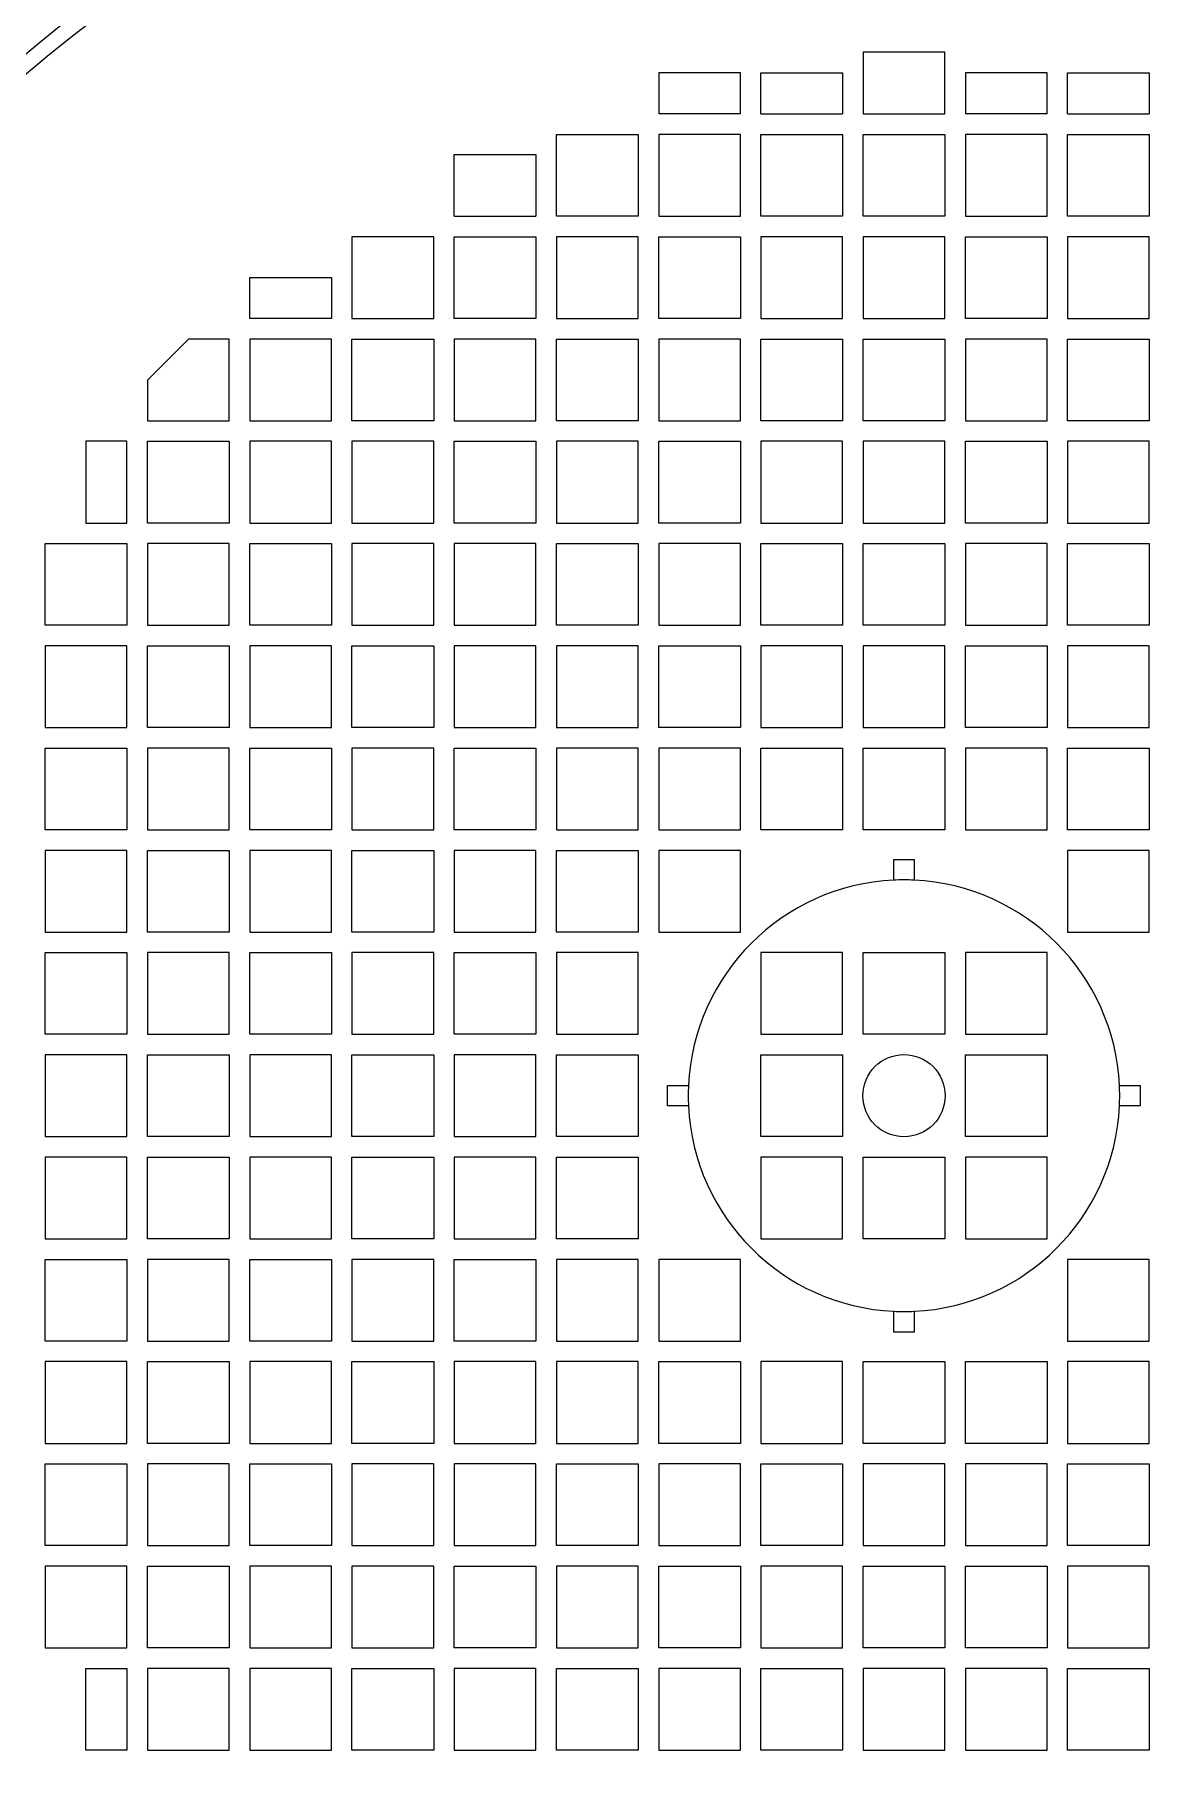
# Model space of a CAD drawing. Extents: x 220580 to 2027826, y -309201 to 71987.
# Drawn here: x 1051758.2 to 1051877.2, y -210070.8 to -209888.2 of the extents above; entities that cross this region are included whole.
import ezdxf

# ---------------------------------------------------------------- set-up
doc = ezdxf.new("R2010")
doc.units = 0
doc.layers.add('JVOG4900B6S8', color=7, linetype='Continuous')

# ---------------------------------------------------------------- blocks, each defined once
blk = doc.blocks.new('23423wer-M')
at = {"layer": 'JVOG4900B6S8', "color": 1, "linetype": 'Continuous'}
for p, q in [((1672007.54, 542277.12), (1672007.54, 542272.32)), ((1672013.9, 542277.12), (1672007.54, 542277.12)), ((1672013.9, 542272.32), (1672013.9, 542277.12)), ((1671997.98, 542275.52), (1671991.62, 542275.52)), ((1671991.62, 542275.52), (1671991.62, 542272.32)), ((1671997.98, 542272.32), (1671997.98, 542275.52)), ((1671999.58, 542272.32), (1671999.58, 542275.52)), ((1671999.58, 542275.52), (1672005.94, 542275.52)), ((1672005.94, 542275.52), (1672005.94, 542272.32)), ((1672021.86, 542275.52), (1672015.5, 542275.52)), ((1672015.5, 542275.52), (1672015.5, 542272.32)), ((1672021.86, 542272.32), (1672021.86, 542275.52)), ((1672023.46, 542275.52), (1672029.82, 542275.52)), ((1672023.46, 542272.32), (1672023.46, 542275.52)), ((1672029.82, 542275.52), (1672029.82, 542272.32)), ((1671997.98, 542272.32), (1671991.62, 542272.32)), ((1671999.58, 542272.32), (1672005.94, 542272.32)), ((1672007.54, 542272.32), (1672013.9, 542272.32)), ((1672021.86, 542272.32), (1672015.5, 542272.32)), ((1672023.46, 542272.32), (1672029.82, 542272.32)), ((1671983.66, 542270.72), (1671990.02, 542270.72)), ((1671983.66, 542264.36), (1671983.66, 542270.72)), ((1671990.02, 542270.72), (1671990.02, 542264.36)), ((1671997.98, 542270.72), (1671991.62, 542270.72)), ((1671991.62, 542270.72), (1671991.62, 542264.36)), ((1671997.98, 542264.36), (1671997.98, 542270.72)), ((1671999.58, 542264.36), (1671999.58, 542270.72)), ((1671999.58, 542270.72), (1672005.94, 542270.72)), ((1672005.94, 542270.72), (1672005.94, 542264.36)), ((1672007.54, 542264.36), (1672007.54, 542270.72)), ((1672007.54, 542270.72), (1672013.9, 542270.72)), ((1672013.9, 542270.72), (1672013.9, 542264.36)), ((1672021.86, 542270.72), (1672015.5, 542270.72)), ((1672015.5, 542270.72), (1672015.5, 542264.36)), ((1672021.86, 542264.36), (1672021.86, 542270.72)), ((1672023.46, 542270.72), (1672029.82, 542270.72)), ((1672023.46, 542264.36), (1672023.46, 542270.72)), ((1672029.82, 542270.72), (1672029.82, 542264.36)), ((1671975.7, 542264.36), (1671975.7, 542269.16)), ((1671975.7, 542269.16), (1671982.06, 542269.16)), ((1671982.06, 542269.16), (1671982.06, 542264.36)), ((1671975.7, 542264.36), (1671982.06, 542264.36)), ((1671990.02, 542264.36), (1671983.66, 542264.36)), ((1671991.62, 542264.36), (1671997.98, 542264.36)), ((1672005.94, 542264.36), (1671999.58, 542264.36)), ((1672013.9, 542264.36), (1672007.54, 542264.36)), ((1672015.5, 542264.36), (1672021.86, 542264.36)), ((1672029.82, 542264.36), (1672023.46, 542264.36)), ((1671967.74, 542262.76), (1671967.74, 542256.4)), ((1671974.1, 542262.76), (1671967.74, 542262.76)), ((1671974.1, 542256.4), (1671974.1, 542262.76)), ((1671975.7, 542256.4), (1671975.7, 542262.76)), ((1671975.7, 542262.76), (1671982.06, 542262.76)), ((1671982.06, 542262.76), (1671982.06, 542256.4)), ((1671990.02, 542262.76), (1671983.66, 542262.76)), ((1671983.66, 542262.76), (1671983.66, 542256.4)), ((1671990.02, 542256.4), (1671990.02, 542262.76)), ((1671991.62, 542262.76), (1671997.98, 542262.76)), ((1671991.62, 542256.4), (1671991.62, 542262.76)), ((1671997.98, 542262.76), (1671997.98, 542256.4)), ((1671999.58, 542262.76), (1671999.58, 542256.4)), ((1672005.94, 542262.76), (1671999.58, 542262.76)), ((1672005.94, 542256.4), (1672005.94, 542262.76)), ((1672013.9, 542262.76), (1672007.54, 542262.76)), ((1672007.54, 542262.76), (1672007.54, 542256.4)), ((1672013.9, 542256.4), (1672013.9, 542262.76)), ((1672015.5, 542262.76), (1672021.86, 542262.76)), ((1672015.5, 542256.4), (1672015.5, 542262.76)), ((1672021.86, 542262.76), (1672021.86, 542256.4)), ((1672029.82, 542262.76), (1672023.46, 542262.76)), ((1672023.46, 542262.76), (1672023.46, 542256.4)), ((1672029.82, 542256.4), (1672029.82, 542262.76)), ((1671959.78, 542259.6), (1671966.14, 542259.6)), ((1671959.78, 542256.4), (1671959.78, 542259.6)), ((1671966.14, 542259.6), (1671966.14, 542256.4)), ((1671966.14, 542256.4), (1671959.78, 542256.4)), ((1671967.74, 542256.4), (1671974.1, 542256.4)), ((1671982.06, 542256.4), (1671975.7, 542256.4)), ((1671983.66, 542256.4), (1671990.02, 542256.4)), ((1671997.98, 542256.4), (1671991.62, 542256.4)), ((1671999.58, 542256.4), (1672005.94, 542256.4)), ((1672007.54, 542256.4), (1672013.9, 542256.4)), ((1672021.86, 542256.4), (1672015.5, 542256.4)), ((1672023.46, 542256.4), (1672029.82, 542256.4)), ((1671955.02, 542254.8), (1671951.82, 542251.6)), ((1671958.18, 542254.8), (1671955.02, 542254.8)), ((1671958.18, 542248.44), (1671958.18, 542254.8)), ((1671959.78, 542254.8), (1671959.78, 542248.44)), ((1671966.14, 542254.8), (1671959.78, 542254.8)), ((1671966.14, 542248.44), (1671966.14, 542254.8)), ((1671967.74, 542254.8), (1671974.1, 542254.8)), ((1671967.74, 542248.44), (1671967.74, 542254.8)), ((1671974.1, 542254.8), (1671974.1, 542248.44)), ((1671982.06, 542254.8), (1671975.7, 542254.8)), ((1671975.7, 542254.8), (1671975.7, 542248.44)), ((1671982.06, 542248.44), (1671982.06, 542254.8)), ((1671983.66, 542254.8), (1671990.02, 542254.8)), ((1671983.66, 542248.44), (1671983.66, 542254.8)), ((1671990.02, 542254.8), (1671990.02, 542248.44)), ((1671991.62, 542254.8), (1671991.62, 542248.44)), ((1671997.98, 542254.8), (1671991.62, 542254.8)), ((1671997.98, 542248.44), (1671997.98, 542254.8)), ((1671999.58, 542254.8), (1672005.94, 542254.8)), ((1671999.58, 542248.44), (1671999.58, 542254.8)), ((1672005.94, 542254.8), (1672005.94, 542248.44)), ((1672007.54, 542254.8), (1672013.9, 542254.8)), ((1672007.54, 542248.44), (1672007.54, 542254.8)), ((1672013.9, 542254.8), (1672013.9, 542248.44)), ((1672021.86, 542254.8), (1672015.5, 542254.8)), ((1672015.5, 542254.8), (1672015.5, 542248.44)), ((1672021.86, 542248.44), (1672021.86, 542254.8)), ((1672023.46, 542248.44), (1672023.46, 542254.8)), ((1672023.46, 542254.8), (1672029.82, 542254.8)), ((1672029.82, 542254.8), (1672029.82, 542248.44)), ((1671951.82, 542251.6), (1671951.82, 542248.44)), ((1671951.82, 542248.44), (1671958.18, 542248.44)), ((1671959.78, 542248.44), (1671966.14, 542248.44)), ((1671974.1, 542248.44), (1671967.74, 542248.44)), ((1671975.7, 542248.44), (1671982.06, 542248.44)), ((1671990.02, 542248.44), (1671983.66, 542248.44)), ((1671991.62, 542248.44), (1671997.98, 542248.44)), ((1672005.94, 542248.44), (1671999.58, 542248.44)), ((1672013.9, 542248.44), (1672007.54, 542248.44)), ((1672015.5, 542248.44), (1672021.86, 542248.44)), ((1672029.82, 542248.44), (1672023.46, 542248.44)), ((1671950.22, 542246.84), (1671947.02, 542246.84)), ((1671947.02, 542246.84), (1671947.02, 542240.48)), ((1671950.22, 542240.48), (1671950.22, 542246.84)), ((1671951.82, 542246.84), (1671958.18, 542246.84)), ((1671951.82, 542240.48), (1671951.82, 542246.84)), ((1671958.18, 542246.84), (1671958.18, 542240.48)), ((1671966.14, 542246.84), (1671959.78, 542246.84)), ((1671959.78, 542246.84), (1671959.78, 542240.48)), ((1671966.14, 542240.48), (1671966.14, 542246.84)), ((1671974.1, 542246.84), (1671967.74, 542246.84)), ((1671967.74, 542246.84), (1671967.74, 542240.48)), ((1671974.1, 542240.48), (1671974.1, 542246.84)), ((1671975.7, 542246.84), (1671982.06, 542246.84)), ((1671975.7, 542240.48), (1671975.7, 542246.84)), ((1671982.06, 542246.84), (1671982.06, 542240.48)), ((1671990.02, 542246.84), (1671983.66, 542246.84)), ((1671983.66, 542246.84), (1671983.66, 542240.48)), ((1671990.02, 542240.48), (1671990.02, 542246.84)), ((1671991.62, 542240.48), (1671991.62, 542246.84)), ((1671991.62, 542246.84), (1671997.98, 542246.84)), ((1671997.98, 542246.84), (1671997.98, 542240.48)), ((1671999.58, 542246.84), (1671999.58, 542240.48)), ((1672005.94, 542246.84), (1671999.58, 542246.84)), ((1672005.94, 542240.48), (1672005.94, 542246.84)), ((1672013.9, 542246.84), (1672007.54, 542246.84)), ((1672007.54, 542246.84), (1672007.54, 542240.48)), ((1672013.9, 542240.48), (1672013.9, 542246.84)), ((1672015.5, 542246.84), (1672021.86, 542246.84)), ((1672015.5, 542240.48), (1672015.5, 542246.84)), ((1672021.86, 542246.84), (1672021.86, 542240.48)), ((1672029.82, 542246.84), (1672023.46, 542246.84)), ((1672023.46, 542246.84), (1672023.46, 542240.48)), ((1672029.82, 542240.48), (1672029.82, 542246.84)), ((1671947.02, 542240.48), (1671950.22, 542240.48)), ((1671958.18, 542240.48), (1671951.82, 542240.48)), ((1671959.78, 542240.48), (1671966.14, 542240.48)), ((1671967.74, 542240.48), (1671974.1, 542240.48)), ((1671982.06, 542240.48), (1671975.7, 542240.48)), ((1671983.66, 542240.48), (1671990.02, 542240.48)), ((1671997.98, 542240.48), (1671991.62, 542240.48)), ((1671999.58, 542240.48), (1672005.94, 542240.48)), ((1672007.54, 542240.48), (1672013.9, 542240.48)), ((1672021.86, 542240.48), (1672015.5, 542240.48)), ((1672023.46, 542240.48), (1672029.82, 542240.48)), ((1671943.86, 542232.52), (1671943.86, 542238.88)), ((1671943.86, 542238.88), (1671950.22, 542238.88)), ((1671950.22, 542238.88), (1671950.22, 542232.52)), ((1671958.18, 542238.88), (1671951.82, 542238.88)), ((1671951.82, 542238.88), (1671951.82, 542232.52)), ((1671958.18, 542232.52), (1671958.18, 542238.88)), ((1671959.78, 542238.88), (1671966.14, 542238.88)), ((1671959.78, 542232.52), (1671959.78, 542238.88)), ((1671966.14, 542238.88), (1671966.14, 542232.52)), ((1671967.74, 542238.88), (1671967.74, 542232.52)), ((1671974.1, 542238.88), (1671967.74, 542238.88)), ((1671974.1, 542232.52), (1671974.1, 542238.88)), ((1671982.06, 542238.88), (1671975.7, 542238.88)), ((1671975.7, 542238.88), (1671975.7, 542232.52)), ((1671982.06, 542232.52), (1671982.06, 542238.88)), ((1671983.66, 542238.88), (1671990.02, 542238.88)), ((1671983.66, 542232.52), (1671983.66, 542238.88)), ((1671990.02, 542238.88), (1671990.02, 542232.52)), ((1671997.98, 542238.88), (1671991.62, 542238.88)), ((1671991.62, 542238.88), (1671991.62, 542232.52)), ((1671997.98, 542232.52), (1671997.98, 542238.88)), ((1671999.58, 542238.88), (1672005.94, 542238.88)), ((1671999.58, 542232.52), (1671999.58, 542238.88)), ((1672005.94, 542238.88), (1672005.94, 542232.52)), ((1672007.54, 542232.52), (1672007.54, 542238.88)), ((1672007.54, 542238.88), (1672013.9, 542238.88)), ((1672013.9, 542238.88), (1672013.9, 542232.52)), ((1672015.5, 542238.88), (1672015.5, 542232.52)), ((1672021.86, 542238.88), (1672015.5, 542238.88)), ((1672021.86, 542232.52), (1672021.86, 542238.88)), ((1672023.46, 542238.88), (1672029.82, 542238.88)), ((1672023.46, 542232.52), (1672023.46, 542238.88)), ((1672029.82, 542238.88), (1672029.82, 542232.52)), ((1671950.22, 542232.52), (1671943.86, 542232.52)), ((1671951.82, 542232.52), (1671958.18, 542232.52)), ((1671966.14, 542232.52), (1671959.78, 542232.52)), ((1671967.74, 542232.52), (1671974.1, 542232.52)), ((1671975.7, 542232.52), (1671982.06, 542232.52)), ((1671990.02, 542232.52), (1671983.66, 542232.52)), ((1671991.62, 542232.52), (1671997.98, 542232.52)), ((1672005.94, 542232.52), (1671999.58, 542232.52)), ((1672013.9, 542232.52), (1672007.54, 542232.52)), ((1672015.5, 542232.52), (1672021.86, 542232.52)), ((1672029.82, 542232.52), (1672023.46, 542232.52)), ((1671950.22, 542230.92), (1671943.86, 542230.92)), ((1671943.86, 542230.92), (1671943.86, 542224.56)), ((1671950.22, 542224.56), (1671950.22, 542230.92)), ((1671951.82, 542230.92), (1671958.18, 542230.92)), ((1671951.82, 542224.56), (1671951.82, 542230.92)), ((1671958.18, 542230.92), (1671958.18, 542224.56)), ((1671959.78, 542230.92), (1671959.78, 542224.56)), ((1671966.14, 542230.92), (1671959.78, 542230.92)), ((1671966.14, 542224.56), (1671966.14, 542230.92)), ((1671967.74, 542230.92), (1671974.1, 542230.92)), ((1671967.74, 542224.56), (1671967.74, 542230.92)), ((1671974.1, 542230.92), (1671974.1, 542224.56)), ((1671975.7, 542230.92), (1671975.7, 542224.56)), ((1671982.06, 542230.92), (1671975.7, 542230.92)), ((1671982.06, 542224.56), (1671982.06, 542230.92)), ((1671990.02, 542230.92), (1671983.66, 542230.92)), ((1671983.66, 542230.92), (1671983.66, 542224.56)), ((1671990.02, 542224.56), (1671990.02, 542230.92)), ((1671991.62, 542230.92), (1671997.98, 542230.92)), ((1671991.62, 542224.56), (1671991.62, 542230.92)), ((1671997.98, 542230.92), (1671997.98, 542224.56)), ((1672005.94, 542230.92), (1671999.58, 542230.92)), ((1671999.58, 542230.92), (1671999.58, 542224.56)), ((1672005.94, 542224.56), (1672005.94, 542230.92)), ((1672013.9, 542230.92), (1672007.54, 542230.92)), ((1672007.54, 542230.92), (1672007.54, 542224.56)), ((1672013.9, 542224.56), (1672013.9, 542230.92)), ((1672015.5, 542230.92), (1672021.86, 542230.92)), ((1672015.5, 542224.56), (1672015.5, 542230.92)), ((1672021.86, 542230.92), (1672021.86, 542224.56)), ((1672023.46, 542230.92), (1672023.46, 542224.56)), ((1672029.82, 542230.92), (1672023.46, 542230.92)), ((1672029.82, 542224.56), (1672029.82, 542230.92)), ((1671943.86, 542224.56), (1671950.22, 542224.56)), ((1671958.18, 542224.56), (1671951.82, 542224.56)), ((1671959.78, 542224.56), (1671966.14, 542224.56)), ((1671974.1, 542224.56), (1671967.74, 542224.56)), ((1671975.7, 542224.56), (1671982.06, 542224.56)), ((1671983.66, 542224.56), (1671990.02, 542224.56)), ((1671997.98, 542224.56), (1671991.62, 542224.56)), ((1671999.58, 542224.56), (1672005.94, 542224.56)), ((1672007.54, 542224.56), (1672013.9, 542224.56)), ((1672021.86, 542224.56), (1672015.5, 542224.56)), ((1672023.46, 542224.56), (1672029.82, 542224.56)), ((1671943.86, 542222.96), (1671950.22, 542222.96)), ((1671943.86, 542216.6), (1671943.86, 542222.96)), ((1671950.22, 542222.96), (1671950.22, 542216.6)), ((1671951.82, 542222.96), (1671951.82, 542216.6)), ((1671958.18, 542222.96), (1671951.82, 542222.96)), ((1671958.18, 542216.6), (1671958.18, 542222.96)), ((1671959.78, 542216.6), (1671959.78, 542222.96)), ((1671959.78, 542222.96), (1671966.14, 542222.96)), ((1671966.14, 542222.96), (1671966.14, 542216.6)), ((1671967.74, 542222.96), (1671967.74, 542216.6)), ((1671974.1, 542222.96), (1671967.74, 542222.96)), ((1671974.1, 542216.6), (1671974.1, 542222.96)), ((1671975.7, 542222.96), (1671982.06, 542222.96)), ((1671975.7, 542216.6), (1671975.7, 542222.96)), ((1671982.06, 542222.96), (1671982.06, 542216.6)), ((1671990.02, 542222.96), (1671983.66, 542222.96)), ((1671983.66, 542222.96), (1671983.66, 542216.6)), ((1671990.02, 542216.6), (1671990.02, 542222.96)), ((1671991.62, 542222.96), (1671991.62, 542216.6)), ((1671997.98, 542222.96), (1671991.62, 542222.96)), ((1671997.98, 542216.6), (1671997.98, 542222.96)), ((1671999.58, 542222.96), (1672005.94, 542222.96)), ((1671999.58, 542216.6), (1671999.58, 542222.96)), ((1672005.94, 542222.96), (1672005.94, 542216.6)), ((1672007.54, 542222.96), (1672013.9, 542222.96)), ((1672007.54, 542216.6), (1672007.54, 542222.96)), ((1672013.9, 542222.96), (1672013.9, 542216.6)), ((1672021.86, 542222.96), (1672015.5, 542222.96)), ((1672015.5, 542222.96), (1672015.5, 542216.6)), ((1672021.86, 542216.6), (1672021.86, 542222.96)), ((1672023.46, 542222.96), (1672029.82, 542222.96)), ((1672023.46, 542216.6), (1672023.46, 542222.96)), ((1672029.82, 542222.96), (1672029.82, 542216.6)), ((1671950.22, 542216.6), (1671943.86, 542216.6)), ((1671951.82, 542216.6), (1671958.18, 542216.6)), ((1671966.14, 542216.6), (1671959.78, 542216.6)), ((1671967.74, 542216.6), (1671974.1, 542216.6)), ((1671982.06, 542216.6), (1671975.7, 542216.6)), ((1671983.66, 542216.6), (1671990.02, 542216.6)), ((1671991.62, 542216.6), (1671997.98, 542216.6)), ((1672005.94, 542216.6), (1671999.58, 542216.6)), ((1672013.9, 542216.6), (1672007.54, 542216.6)), ((1672015.5, 542216.6), (1672021.86, 542216.6)), ((1672029.82, 542216.6), (1672023.46, 542216.6)), ((1671950.22, 542215), (1671943.86, 542215)), ((1671943.86, 542215), (1671943.86, 542208.64)), ((1671950.22, 542208.64), (1671950.22, 542215)), ((1671951.82, 542215), (1671958.18, 542215)), ((1671951.82, 542208.64), (1671951.82, 542215)), ((1671958.18, 542215), (1671958.18, 542208.64)), ((1671966.14, 542215), (1671959.78, 542215)), ((1671959.78, 542215), (1671959.78, 542208.64)), ((1671966.14, 542208.64), (1671966.14, 542215)), ((1671967.74, 542215), (1671974.1, 542215)), ((1671967.74, 542208.64), (1671967.74, 542215)), ((1671974.1, 542215), (1671974.1, 542208.64)), ((1671982.06, 542215), (1671975.7, 542215)), ((1671975.7, 542215), (1671975.7, 542208.64)), ((1671982.06, 542208.64), (1671982.06, 542215)), ((1671983.66, 542215), (1671990.02, 542215)), ((1671983.66, 542208.64), (1671983.66, 542215)), ((1671990.02, 542215), (1671990.02, 542208.64)), ((1671997.98, 542215), (1671991.62, 542215)), ((1671991.62, 542215), (1671991.62, 542208.64)), ((1671997.98, 542208.64), (1671997.98, 542215)), ((1672009.92, 542214.3), (1672011.52, 542214.3)), ((1672009.92, 542212.68), (1672009.92, 542214.3)), ((1672011.52, 542214.3), (1672011.52, 542212.68)), ((1672023.46, 542215), (1672023.46, 542208.64)), ((1672029.82, 542215), (1672023.46, 542215)), ((1672029.82, 542208.64), (1672029.82, 542215)), ((1671943.86, 542208.64), (1671950.22, 542208.64)), ((1671958.18, 542208.64), (1671951.82, 542208.64)), ((1671959.78, 542208.64), (1671966.14, 542208.64)), ((1671974.1, 542208.64), (1671967.74, 542208.64)), ((1671975.7, 542208.64), (1671982.06, 542208.64)), ((1671990.02, 542208.64), (1671983.66, 542208.64)), ((1671991.62, 542208.64), (1671997.98, 542208.64)), ((1672023.46, 542208.64), (1672029.82, 542208.64)), ((1671943.86, 542200.68), (1671943.86, 542207.04)), ((1671943.86, 542207.04), (1671950.22, 542207.04)), ((1671950.22, 542207.04), (1671950.22, 542200.68)), ((1671958.18, 542207.04), (1671951.82, 542207.04)), ((1671951.82, 542207.04), (1671951.82, 542200.68)), ((1671958.18, 542200.68), (1671958.18, 542207.04)), ((1671959.78, 542200.68), (1671959.78, 542207.04)), ((1671959.78, 542207.04), (1671966.14, 542207.04)), ((1671966.14, 542207.04), (1671966.14, 542200.68)), ((1671974.1, 542207.04), (1671967.74, 542207.04)), ((1671967.74, 542207.04), (1671967.74, 542200.68)), ((1671974.1, 542200.68), (1671974.1, 542207.04)), ((1671975.7, 542200.68), (1671975.7, 542207.04)), ((1671975.7, 542207.04), (1671982.06, 542207.04)), ((1671982.06, 542207.04), (1671982.06, 542200.68)), ((1671990.02, 542207.04), (1671983.66, 542207.04)), ((1671983.66, 542207.04), (1671983.66, 542200.68)), ((1671990.02, 542200.68), (1671990.02, 542207.04)), ((1671999.58, 542207.04), (1671999.58, 542200.68)), ((1672005.94, 542207.04), (1671999.58, 542207.04)), ((1672005.94, 542200.68), (1672005.94, 542207.04)), ((1672007.54, 542200.68), (1672007.54, 542207.04)), ((1672007.54, 542207.04), (1672013.9, 542207.04)), ((1672013.9, 542207.04), (1672013.9, 542200.68)), ((1672021.86, 542207.04), (1672015.5, 542207.04)), ((1672015.5, 542207.04), (1672015.5, 542200.68)), ((1672021.86, 542200.68), (1672021.86, 542207.04)), ((1671950.22, 542200.68), (1671943.86, 542200.68)), ((1671951.82, 542200.68), (1671958.18, 542200.68)), ((1671966.14, 542200.68), (1671959.78, 542200.68)), ((1671967.74, 542200.68), (1671974.1, 542200.68)), ((1671982.06, 542200.68), (1671975.7, 542200.68)), ((1671983.66, 542200.68), (1671990.02, 542200.68)), ((1671999.58, 542200.68), (1672005.94, 542200.68)), ((1672013.9, 542200.68), (1672007.54, 542200.68)), ((1672015.5, 542200.68), (1672021.86, 542200.68)), ((1671950.22, 542199.08), (1671943.86, 542199.08)), ((1671943.86, 542199.08), (1671943.86, 542192.72)), ((1671950.22, 542192.72), (1671950.22, 542199.08)), ((1671951.82, 542199.08), (1671958.18, 542199.08)), ((1671951.82, 542192.72), (1671951.82, 542199.08)), ((1671958.18, 542199.08), (1671958.18, 542192.72)), ((1671966.14, 542199.08), (1671959.78, 542199.08)), ((1671959.78, 542199.08), (1671959.78, 542192.72)), ((1671966.14, 542192.72), (1671966.14, 542199.08)), ((1671967.74, 542199.08), (1671974.1, 542199.08)), ((1671967.74, 542192.72), (1671967.74, 542199.08)), ((1671974.1, 542199.08), (1671974.1, 542192.72)), ((1671982.06, 542199.08), (1671975.7, 542199.08)), ((1671975.7, 542199.08), (1671975.7, 542192.72)), ((1671982.06, 542192.72), (1671982.06, 542199.08)), ((1671983.66, 542192.72), (1671983.66, 542199.08)), ((1671983.66, 542199.08), (1671990.02, 542199.08)), ((1671990.02, 542199.08), (1671990.02, 542192.72)), ((1671999.58, 542199.08), (1672005.94, 542199.08)), ((1671999.58, 542192.72), (1671999.58, 542199.08)), ((1672005.94, 542199.08), (1672005.94, 542192.72)), ((1672015.5, 542199.08), (1672021.86, 542199.08)), ((1672015.5, 542192.72), (1672015.5, 542199.08)), ((1672021.86, 542199.08), (1672021.86, 542192.72)), ((1671992.32, 542196.7), (1671993.94, 542196.7)), ((1671992.32, 542195.1), (1671992.32, 542196.7)), ((1672027.5, 542196.7), (1672029.12, 542196.7)), ((1672029.12, 542196.7), (1672029.12, 542195.1)), ((1671993.94, 542195.1), (1671992.32, 542195.1)), ((1672029.12, 542195.1), (1672027.5, 542195.1)), ((1671943.86, 542192.72), (1671950.22, 542192.72)), ((1671958.18, 542192.72), (1671951.82, 542192.72)), ((1671959.78, 542192.72), (1671966.14, 542192.72)), ((1671974.1, 542192.72), (1671967.74, 542192.72)), ((1671975.7, 542192.72), (1671982.06, 542192.72)), ((1671990.02, 542192.72), (1671983.66, 542192.72)), ((1672005.94, 542192.72), (1671999.58, 542192.72)), ((1672021.86, 542192.72), (1672015.5, 542192.72)), ((1671950.22, 542191.12), (1671943.86, 542191.12)), ((1671943.86, 542191.12), (1671943.86, 542184.76)), ((1671950.22, 542184.76), (1671950.22, 542191.12)), ((1671951.82, 542191.12), (1671958.18, 542191.12)), ((1671951.82, 542184.76), (1671951.82, 542191.12)), ((1671958.18, 542191.12), (1671958.18, 542184.76)), ((1671966.14, 542191.12), (1671959.78, 542191.12)), ((1671959.78, 542191.12), (1671959.78, 542184.76)), ((1671966.14, 542184.76), (1671966.14, 542191.12)), ((1671967.74, 542191.12), (1671974.1, 542191.12)), ((1671967.74, 542184.76), (1671967.74, 542191.12)), ((1671974.1, 542191.12), (1671974.1, 542184.76)), ((1671982.06, 542191.12), (1671975.7, 542191.12)), ((1671975.7, 542191.12), (1671975.7, 542184.76)), ((1671982.06, 542184.76), (1671982.06, 542191.12)), ((1671983.66, 542184.76), (1671983.66, 542191.12)), ((1671983.66, 542191.12), (1671990.02, 542191.12)), ((1671990.02, 542191.12), (1671990.02, 542184.76)), ((1672005.94, 542191.12), (1671999.58, 542191.12)), ((1671999.58, 542191.12), (1671999.58, 542184.76)), ((1672005.94, 542184.76), (1672005.94, 542191.12)), ((1672007.54, 542191.12), (1672013.9, 542191.12)), ((1672007.54, 542184.76), (1672007.54, 542191.12)), ((1672013.9, 542191.12), (1672013.9, 542184.76)), ((1672021.86, 542191.12), (1672015.5, 542191.12)), ((1672015.5, 542191.12), (1672015.5, 542184.76)), ((1672021.86, 542184.76), (1672021.86, 542191.12)), ((1671943.86, 542184.76), (1671950.22, 542184.76)), ((1671958.18, 542184.76), (1671951.82, 542184.76)), ((1671959.78, 542184.76), (1671966.14, 542184.76)), ((1671974.1, 542184.76), (1671967.74, 542184.76)), ((1671975.7, 542184.76), (1671982.06, 542184.76)), ((1671990.02, 542184.76), (1671983.66, 542184.76)), ((1671999.58, 542184.76), (1672005.94, 542184.76)), ((1672013.9, 542184.76), (1672007.54, 542184.76)), ((1672015.5, 542184.76), (1672021.86, 542184.76)), ((1671943.86, 542176.8), (1671943.86, 542183.16)), ((1671943.86, 542183.16), (1671950.22, 542183.16)), ((1671950.22, 542183.16), (1671950.22, 542176.8)), ((1671958.18, 542183.16), (1671951.82, 542183.16)), ((1671951.82, 542183.16), (1671951.82, 542176.8)), ((1671958.18, 542176.8), (1671958.18, 542183.16)), ((1671959.78, 542183.16), (1671966.14, 542183.16)), ((1671959.78, 542176.8), (1671959.78, 542183.16)), ((1671966.14, 542183.16), (1671966.14, 542176.8)), ((1671967.74, 542183.16), (1671967.74, 542176.8)), ((1671974.1, 542183.16), (1671967.74, 542183.16)), ((1671974.1, 542176.8), (1671974.1, 542183.16)), ((1671975.7, 542183.16), (1671982.06, 542183.16)), ((1671975.7, 542176.8), (1671975.7, 542183.16)), ((1671982.06, 542183.16), (1671982.06, 542176.8)), ((1671990.02, 542183.16), (1671983.66, 542183.16)), ((1671983.66, 542183.16), (1671983.66, 542176.8)), ((1671990.02, 542176.8), (1671990.02, 542183.16)), ((1671997.98, 542183.16), (1671991.62, 542183.16)), ((1671991.62, 542183.16), (1671991.62, 542176.8)), ((1671997.98, 542176.8), (1671997.98, 542183.16)), ((1672029.82, 542183.16), (1672023.46, 542183.16)), ((1672023.46, 542183.16), (1672023.46, 542176.8)), ((1672029.82, 542176.8), (1672029.82, 542183.16)), ((1672009.92, 542177.5), (1672009.92, 542179.12)), ((1672011.52, 542179.12), (1672011.52, 542177.5)), ((1672011.52, 542177.5), (1672009.92, 542177.5)), ((1671950.22, 542176.8), (1671943.86, 542176.8)), ((1671951.82, 542176.8), (1671958.18, 542176.8)), ((1671966.14, 542176.8), (1671959.78, 542176.8)), ((1671967.74, 542176.8), (1671974.1, 542176.8)), ((1671982.06, 542176.8), (1671975.7, 542176.8)), ((1671983.66, 542176.8), (1671990.02, 542176.8)), ((1671991.62, 542176.8), (1671997.98, 542176.8)), ((1672023.46, 542176.8), (1672029.82, 542176.8)), ((1671950.22, 542175.2), (1671943.86, 542175.2)), ((1671943.86, 542175.2), (1671943.86, 542168.84)), ((1671950.22, 542168.84), (1671950.22, 542175.2)), ((1671951.82, 542175.2), (1671958.18, 542175.2)), ((1671951.82, 542168.84), (1671951.82, 542175.2)), ((1671958.18, 542175.2), (1671958.18, 542168.84)), ((1671966.14, 542175.2), (1671959.78, 542175.2)), ((1671959.78, 542175.2), (1671959.78, 542168.84)), ((1671966.14, 542168.84), (1671966.14, 542175.2)), ((1671967.74, 542175.2), (1671974.1, 542175.2)), ((1671967.74, 542168.84), (1671967.74, 542175.2)), ((1671974.1, 542175.2), (1671974.1, 542168.84)), ((1671982.06, 542175.2), (1671975.7, 542175.2)), ((1671975.7, 542175.2), (1671975.7, 542168.84)), ((1671982.06, 542168.84), (1671982.06, 542175.2)), ((1671983.66, 542175.2), (1671983.66, 542168.84)), ((1671990.02, 542175.2), (1671983.66, 542175.2)), ((1671990.02, 542168.84), (1671990.02, 542175.2)), ((1671991.62, 542175.2), (1671997.98, 542175.2)), ((1671991.62, 542168.84), (1671991.62, 542175.2)), ((1671997.98, 542175.2), (1671997.98, 542168.84)), ((1671999.58, 542175.2), (1671999.58, 542168.84)), ((1672005.94, 542175.2), (1671999.58, 542175.2)), ((1672005.94, 542168.84), (1672005.94, 542175.2)), ((1672007.54, 542175.2), (1672013.9, 542175.2)), ((1672007.54, 542168.84), (1672007.54, 542175.2)), ((1672013.9, 542175.2), (1672013.9, 542168.84)), ((1672015.5, 542175.2), (1672021.86, 542175.2)), ((1672015.5, 542168.84), (1672015.5, 542175.2)), ((1672021.86, 542175.2), (1672021.86, 542168.84)), ((1672029.82, 542175.2), (1672023.46, 542175.2)), ((1672023.46, 542175.2), (1672023.46, 542168.84)), ((1672029.82, 542168.84), (1672029.82, 542175.2)), ((1671943.86, 542168.84), (1671950.22, 542168.84)), ((1671958.18, 542168.84), (1671951.82, 542168.84)), ((1671959.78, 542168.84), (1671966.14, 542168.84)), ((1671974.1, 542168.84), (1671967.74, 542168.84)), ((1671975.7, 542168.84), (1671982.06, 542168.84)), ((1671983.66, 542168.84), (1671990.02, 542168.84)), ((1671997.98, 542168.84), (1671991.62, 542168.84)), ((1671999.58, 542168.84), (1672005.94, 542168.84)), ((1672013.9, 542168.84), (1672007.54, 542168.84)), ((1672021.86, 542168.84), (1672015.5, 542168.84)), ((1672023.46, 542168.84), (1672029.82, 542168.84)), ((1671943.86, 542167.24), (1671950.22, 542167.24)), ((1671943.86, 542160.88), (1671943.86, 542167.24)), ((1671950.22, 542167.24), (1671950.22, 542160.88)), ((1671958.18, 542167.24), (1671951.82, 542167.24)), ((1671951.82, 542167.24), (1671951.82, 542160.88)), ((1671958.18, 542160.88), (1671958.18, 542167.24)), ((1671959.78, 542167.24), (1671966.14, 542167.24)), ((1671959.78, 542160.88), (1671959.78, 542167.24)), ((1671966.14, 542167.24), (1671966.14, 542160.88)), ((1671967.74, 542167.24), (1671967.74, 542160.88)), ((1671974.1, 542167.24), (1671967.74, 542167.24)), ((1671974.1, 542160.88), (1671974.1, 542167.24)), ((1671982.06, 542167.24), (1671975.7, 542167.24)), ((1671975.7, 542167.24), (1671975.7, 542160.88)), ((1671982.06, 542160.88), (1671982.06, 542167.24)), ((1671983.66, 542167.24), (1671990.02, 542167.24)), ((1671983.66, 542160.88), (1671983.66, 542167.24)), ((1671990.02, 542167.24), (1671990.02, 542160.88)), ((1671997.98, 542167.24), (1671991.62, 542167.24)), ((1671991.62, 542167.24), (1671991.62, 542160.88)), ((1671997.98, 542160.88), (1671997.98, 542167.24)), ((1671999.58, 542167.24), (1672005.94, 542167.24)), ((1671999.58, 542160.88), (1671999.58, 542167.24)), ((1672005.94, 542167.24), (1672005.94, 542160.88)), ((1672007.54, 542167.24), (1672007.54, 542160.88)), ((1672013.9, 542167.24), (1672007.54, 542167.24)), ((1672013.9, 542160.88), (1672013.9, 542167.24)), ((1672021.86, 542167.24), (1672015.5, 542167.24)), ((1672015.5, 542167.24), (1672015.5, 542160.88)), ((1672021.86, 542160.88), (1672021.86, 542167.24)), ((1672023.46, 542167.24), (1672029.82, 542167.24)), ((1672023.46, 542160.88), (1672023.46, 542167.24)), ((1672029.82, 542167.24), (1672029.82, 542160.88)), ((1671950.22, 542160.88), (1671943.86, 542160.88)), ((1671951.82, 542160.88), (1671958.18, 542160.88)), ((1671966.14, 542160.88), (1671959.78, 542160.88)), ((1671967.74, 542160.88), (1671974.1, 542160.88)), ((1671975.7, 542160.88), (1671982.06, 542160.88)), ((1671990.02, 542160.88), (1671983.66, 542160.88)), ((1671991.62, 542160.88), (1671997.98, 542160.88)), ((1672005.94, 542160.88), (1671999.58, 542160.88)), ((1672007.54, 542160.88), (1672013.9, 542160.88)), ((1672015.5, 542160.88), (1672021.86, 542160.88)), ((1672029.82, 542160.88), (1672023.46, 542160.88)), ((1671950.22, 542159.28), (1671943.86, 542159.28)), ((1671943.86, 542159.28), (1671943.86, 542152.92)), ((1671950.22, 542152.92), (1671950.22, 542159.28)), ((1671951.82, 542152.92), (1671951.82, 542159.28)), ((1671951.82, 542159.28), (1671958.18, 542159.28)), ((1671958.18, 542159.28), (1671958.18, 542152.92)), ((1671966.14, 542159.28), (1671959.78, 542159.28)), ((1671959.78, 542159.28), (1671959.78, 542152.92)), ((1671966.14, 542152.92), (1671966.14, 542159.28)), ((1671974.1, 542159.28), (1671967.74, 542159.28)), ((1671967.74, 542159.28), (1671967.74, 542152.92)), ((1671974.1, 542152.92), (1671974.1, 542159.28)), ((1671975.7, 542159.28), (1671982.06, 542159.28)), ((1671975.7, 542152.92), (1671975.7, 542159.28)), ((1671982.06, 542159.28), (1671982.06, 542152.92)), ((1671990.02, 542159.28), (1671983.66, 542159.28)), ((1671983.66, 542159.28), (1671983.66, 542152.92)), ((1671990.02, 542152.92), (1671990.02, 542159.28)), ((1671991.62, 542159.28), (1671997.98, 542159.28)), ((1671991.62, 542152.92), (1671991.62, 542159.28)), ((1671997.98, 542159.28), (1671997.98, 542152.92)), ((1672005.94, 542159.28), (1671999.58, 542159.28)), ((1671999.58, 542159.28), (1671999.58, 542152.92)), ((1672005.94, 542152.92), (1672005.94, 542159.28)), ((1672007.54, 542159.28), (1672013.9, 542159.28)), ((1672007.54, 542152.92), (1672007.54, 542159.28)), ((1672013.9, 542159.28), (1672013.9, 542152.92)), ((1672015.5, 542159.28), (1672021.86, 542159.28)), ((1672015.5, 542152.92), (1672015.5, 542159.28)), ((1672021.86, 542159.28), (1672021.86, 542152.92)), ((1672029.82, 542159.28), (1672023.46, 542159.28)), ((1672023.46, 542159.28), (1672023.46, 542152.92)), ((1672029.82, 542152.92), (1672029.82, 542159.28)), ((1671943.86, 542152.92), (1671950.22, 542152.92)), ((1671958.18, 542152.92), (1671951.82, 542152.92)), ((1671959.78, 542152.92), (1671966.14, 542152.92)), ((1671967.74, 542152.92), (1671974.1, 542152.92)), ((1671982.06, 542152.92), (1671975.7, 542152.92)), ((1671983.66, 542152.92), (1671990.02, 542152.92)), ((1671997.98, 542152.92), (1671991.62, 542152.92)), ((1671999.58, 542152.92), (1672005.94, 542152.92)), ((1672013.9, 542152.92), (1672007.54, 542152.92)), ((1672021.86, 542152.92), (1672015.5, 542152.92)), ((1672023.46, 542152.92), (1672029.82, 542152.92)), ((1671947.02, 542151.32), (1671950.22, 542151.32)), ((1671947.02, 542144.96), (1671947.02, 542151.32)), ((1671950.22, 542151.32), (1671950.22, 542144.96)), ((1671958.18, 542151.32), (1671951.82, 542151.32)), ((1671951.82, 542151.32), (1671951.82, 542144.96)), ((1671958.18, 542144.96), (1671958.18, 542151.32)), ((1671966.14, 542151.32), (1671959.78, 542151.32)), ((1671959.78, 542151.32), (1671959.78, 542144.96)), ((1671966.14, 542144.96), (1671966.14, 542151.32)), ((1671967.74, 542151.32), (1671974.1, 542151.32)), ((1671967.74, 542144.96), (1671967.74, 542151.32)), ((1671974.1, 542151.32), (1671974.1, 542144.96)), ((1671982.06, 542151.32), (1671975.7, 542151.32)), ((1671975.7, 542151.32), (1671975.7, 542144.96)), ((1671982.06, 542144.96), (1671982.06, 542151.32)), ((1671983.66, 542151.32), (1671990.02, 542151.32)), ((1671983.66, 542144.96), (1671983.66, 542151.32)), ((1671990.02, 542151.32), (1671990.02, 542144.96)), ((1671997.98, 542151.32), (1671991.62, 542151.32)), ((1671991.62, 542151.32), (1671991.62, 542144.96)), ((1671997.98, 542144.96), (1671997.98, 542151.32)), ((1671999.58, 542151.32), (1672005.94, 542151.32)), ((1671999.58, 542144.96), (1671999.58, 542151.32)), ((1672005.94, 542151.32), (1672005.94, 542144.96)), ((1672013.9, 542151.32), (1672007.54, 542151.32)), ((1672007.54, 542151.32), (1672007.54, 542144.96)), ((1672013.9, 542144.96), (1672013.9, 542151.32)), ((1672021.86, 542151.32), (1672015.5, 542151.32)), ((1672015.5, 542151.32), (1672015.5, 542144.96)), ((1672021.86, 542144.96), (1672021.86, 542151.32)), ((1672023.46, 542151.32), (1672029.82, 542151.32)), ((1672023.46, 542144.96), (1672023.46, 542151.32)), ((1672029.82, 542151.32), (1672029.82, 542144.96)), ((1671950.22, 542144.96), (1671947.02, 542144.96)), ((1671951.82, 542144.96), (1671958.18, 542144.96)), ((1671959.78, 542144.96), (1671966.14, 542144.96)), ((1671974.1, 542144.96), (1671967.74, 542144.96)), ((1671975.7, 542144.96), (1671982.06, 542144.96)), ((1671990.02, 542144.96), (1671983.66, 542144.96)), ((1671991.62, 542144.96), (1671997.98, 542144.96)), ((1672005.94, 542144.96), (1671999.58, 542144.96)), ((1672007.54, 542144.96), (1672013.9, 542144.96)), ((1672015.5, 542144.96), (1672021.86, 542144.96)), ((1672029.82, 542144.96), (1672023.46, 542144.96))]:
    blk.add_line(p, q, dxfattribs=at)
for radius in [106.08, 104.88, 3.2]:
    blk.add_circle((1672010.72, 542195.9), radius, dxfattribs=at)
for start, end in [(92.7294, 177.2706), (87.2706, 92.7294), (2.7294, 87.2706), (177.2706, 182.7294), (357.2706, 2.7294), (182.7294, 267.2706), (272.7294, 357.2706), (267.2706, 272.7294)]:
    blk.add_arc((1672010.72, 542195.9), 16.8, start, end, dxfattribs=at)

msp = doc.modelspace()

# ---------------------------------------------------------------- block references
at = {"xscale": 1.35874988235309, "yscale": 1.35874988235309, "zscale": 1.35874988235309}
msp.add_blockref('23423wer-M', (-1219994.19, -946709.07), dxfattribs=at)

doc.saveas('drawing.dxf')
